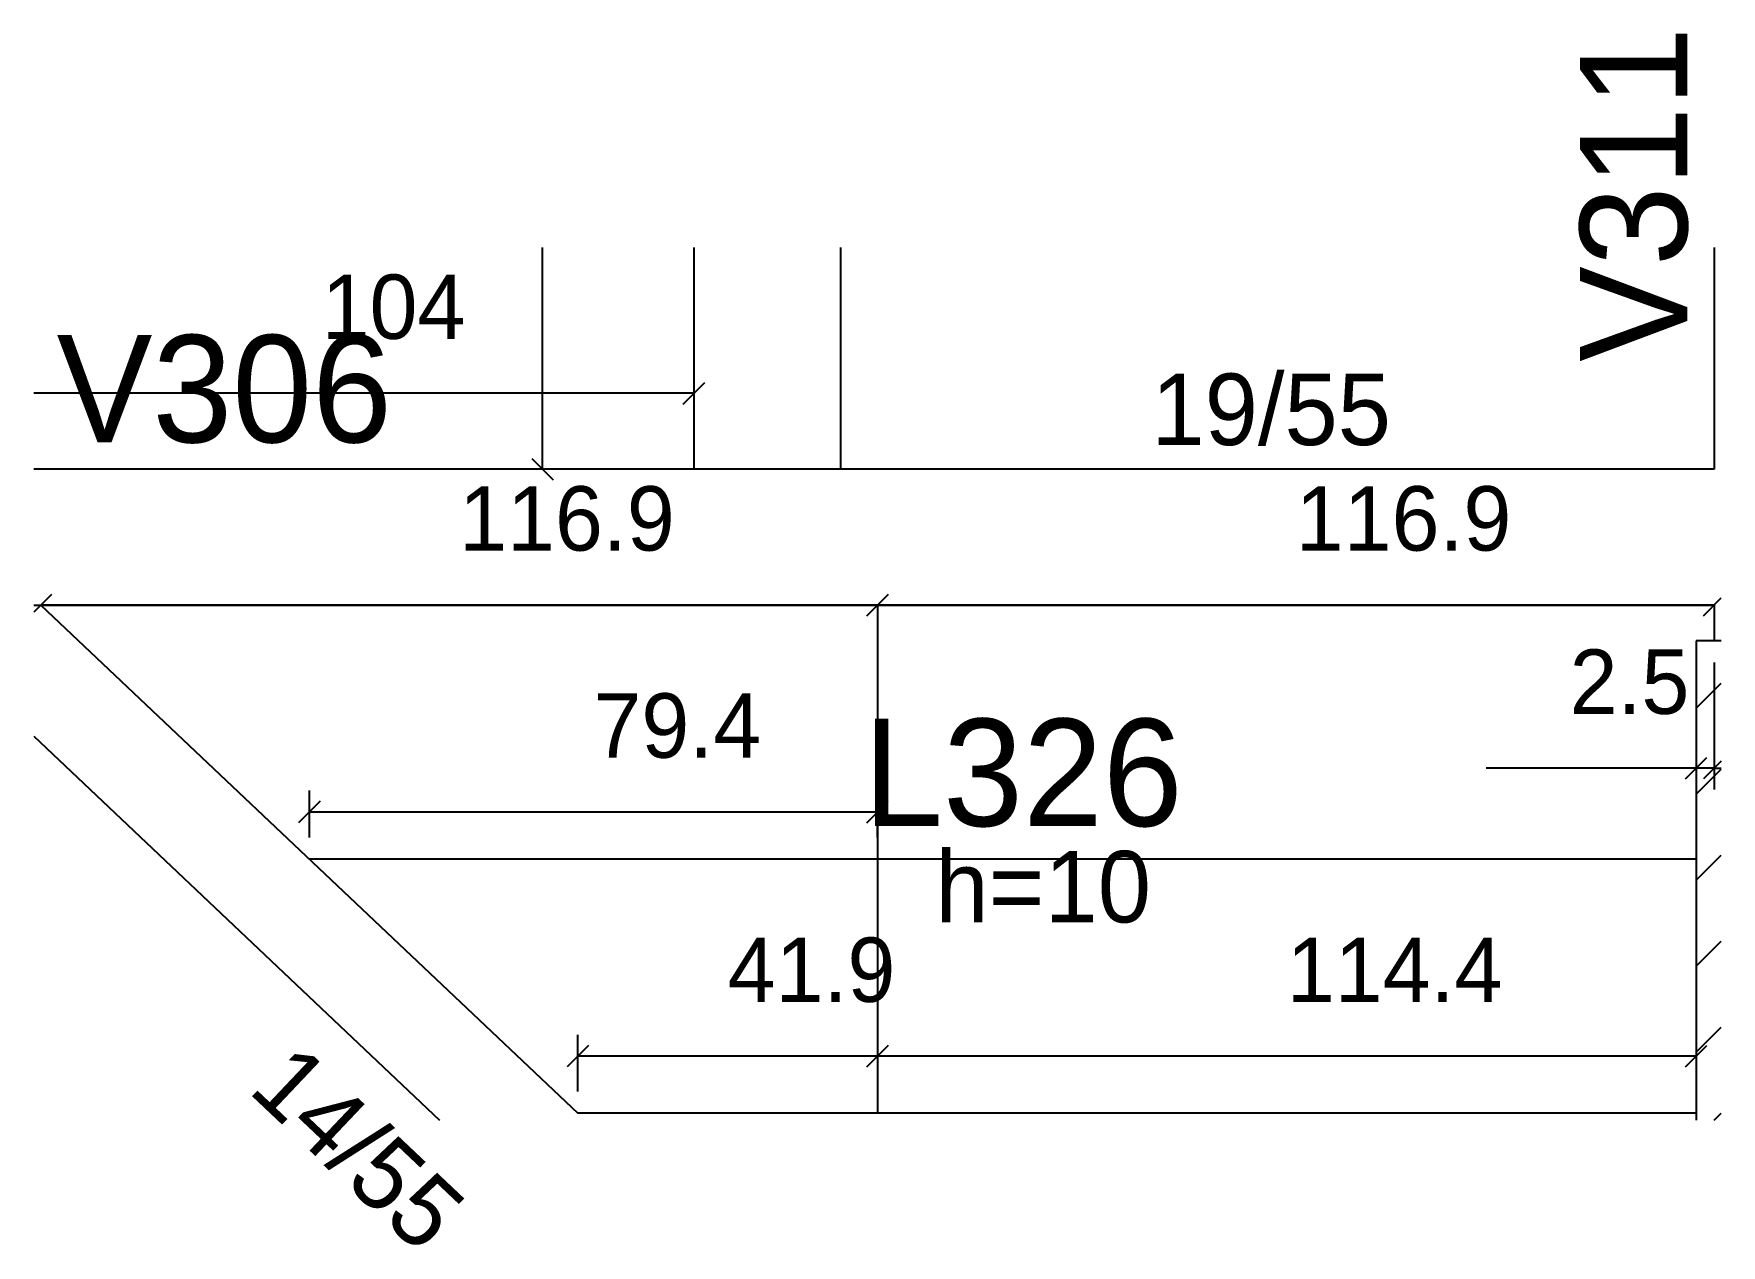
# Model space of a CAD drawing. Header units: metres. Extents: x 2913 to 3149, y 1559 to 1729.
import ezdxf

# ---------------------------------------------------------------- set-up
doc = ezdxf.new("R2010")
doc.units = ezdxf.units.M
for name, color, linetype in [('3', 7, 'Continuous'), ('4', 7, 'Continuous'), ('7', 7, 'Continuous'), ('Painéis', 7, 'Continuous')]:
    doc.layers.add(name, color=color, linetype=linetype)

msp = doc.modelspace()

# ---------------------------------------------------------------- linework, layer by layer
at = {"layer": '3', "color": 3, "lineweight": 25}
for p, q in [((2914.33, 1648.94), (2989.34, 1577.94)), ((3145.57, 1634.53), (3149.07, 1638.04)), ((2913.33, 1630.61), (2970.03, 1576.94)), ((3145.57, 1622.51), (3149.07, 1626.01)), ((3145.57, 1610.49), (3149.07, 1613.99)), ((3145.57, 1598.47), (3149.07, 1601.97)), ((3145.57, 1586.45), (3149.07, 1589.95)), ((3145.57, 1577.94), (2989.34, 1577.94)), ((3148.08, 1576.94), (3149.07, 1577.93))]:
    msp.add_line(p, q, dxfattribs=at)
for points in [[(3148.07, 1698.94), (3148.07, 1667.94)], [(3148.07, 1667.94), (2913.33, 1667.94)], [(2913.33, 1648.94), (3148.07, 1648.94)], [(3148.07, 1648.94), (3148.07, 1643.94)]]:
    msp.add_lwpolyline(points, dxfattribs=at)
at = {"layer": '7', "color": 7, "lineweight": 25}
for points in [[(3149.07, 1643.94), (3145.57, 1643.94)], [(3145.57, 1643.94), (3145.57, 1576.94)]]:
    msp.add_lwpolyline(points, dxfattribs=at)
at = {"layer": 'Painéis', "color": 4, "lineweight": 25}
for p, q in [((2984.39, 1667.94), (2984.39, 1698.94)), ((3005.57, 1670.94), (3005.57, 1681.55)), ((3005.57, 1678.55), (2913.33, 1678.55)), ((2989.7, 1667.94), (2981.39, 1667.94)), ((3031.2, 1648.94), (2914.33, 1648.94)), ((3148.07, 1648.94), (3031.2, 1648.94)), ((3145.57, 1640.94), (3145.57, 1623.15)), ((3148.07, 1640.94), (3148.07, 1623.15)), ((3145.57, 1626.15), (3116.21, 1626.15)), ((3148.07, 1626.15), (3145.57, 1626.15)), ((3148.07, 1626.15), (3149.07, 1626.15)), ((2951.83, 1616.44), (2951.83, 1623.02)), ((3031.2, 1616.44), (3031.2, 1623.02)), ((3031.2, 1620.02), (2951.83, 1620.02)), ((2989.34, 1580.94), (2989.34, 1588.89)), ((3031.2, 1585.89), (2989.34, 1585.89)), ((3145.57, 1585.89), (3031.2, 1585.89))]:
    msp.add_line(p, q, dxfattribs=at)
at = {"layer": 'Painéis', "color": 200, "lineweight": 25}
for p, q in [((3005.57, 1667.94), (3005.57, 1698.94)), ((3026.07, 1667.94), (3026.07, 1698.94)), ((3031.2, 1648.94), (3031.2, 1577.94)), ((3145.57, 1613.44), (2951.83, 1613.44))]:
    msp.add_line(p, q, dxfattribs=at)
at = {"layer": 'Painéis', "color": 0, "lineweight": 25}
for p, q in [((3004.07, 1677.05), (3007.07, 1680.05)), ((2982.89, 1669.44), (2985.89, 1666.44)), ((2915.83, 1650.44), (2913.33, 1647.94)), ((3032.7, 1650.44), (3029.7, 1647.44)), ((3029.7, 1647.44), (3032.7, 1650.44)), ((3146.57, 1647.44), (3149.07, 1649.94)), ((3144.07, 1624.65), (3147.07, 1627.65)), ((3149.07, 1627.15), (3146.57, 1624.65)), ((2953.33, 1621.52), (2950.33, 1618.52)), ((3029.7, 1618.52), (3032.7, 1621.52)), ((2990.84, 1587.39), (2987.84, 1584.39)), ((3032.7, 1587.39), (3029.7, 1584.39)), ((3029.7, 1584.39), (3032.7, 1587.39)), ((3144.07, 1584.39), (3147.07, 1587.39))]:
    msp.add_line(p, q, dxfattribs=at)

# ---------------------------------------------------------------- texts
at = {"layer": '3', "color": 3, "lineweight": 25}
for s, p in [('19/55', (3069.47, 1671.31)), ('h=10', (3039.29, 1604.59))]:
    msp.add_text(s, height=10, dxfattribs=at).set_placement(p)
msp.add_text('14/55', height=10, rotation=316.572, dxfattribs=at).set_placement((2943.09, 1581))
at = {"layer": '4', "color": 4, "lineweight": 25}
msp.add_text('V311', height=15, rotation=90, dxfattribs=at).set_placement((3144.32, 1682.94))
for s, p in [('V306', (2916.53, 1671.69)), ('L326', (3029.21, 1618.06))]:
    msp.add_text(s, height=15, dxfattribs=at).set_placement(p)
at = {"layer": 'Painéis', "color": 240, "lineweight": 25}
for s, p in [('104', (2953.55, 1686.15)), ('116.9', (2972.76, 1656.56)), ('116.9', (3089.63, 1656.56)), ('2.5', (3127.89, 1633.74)), ('79.4', (2991.52, 1627.61)), ('41.9', (3010.27, 1593.48)), ('114.4', (3088.38, 1593.45))]:
    msp.add_text(s, height=9, dxfattribs=at).set_placement(p)

doc.saveas('drawing.dxf')
